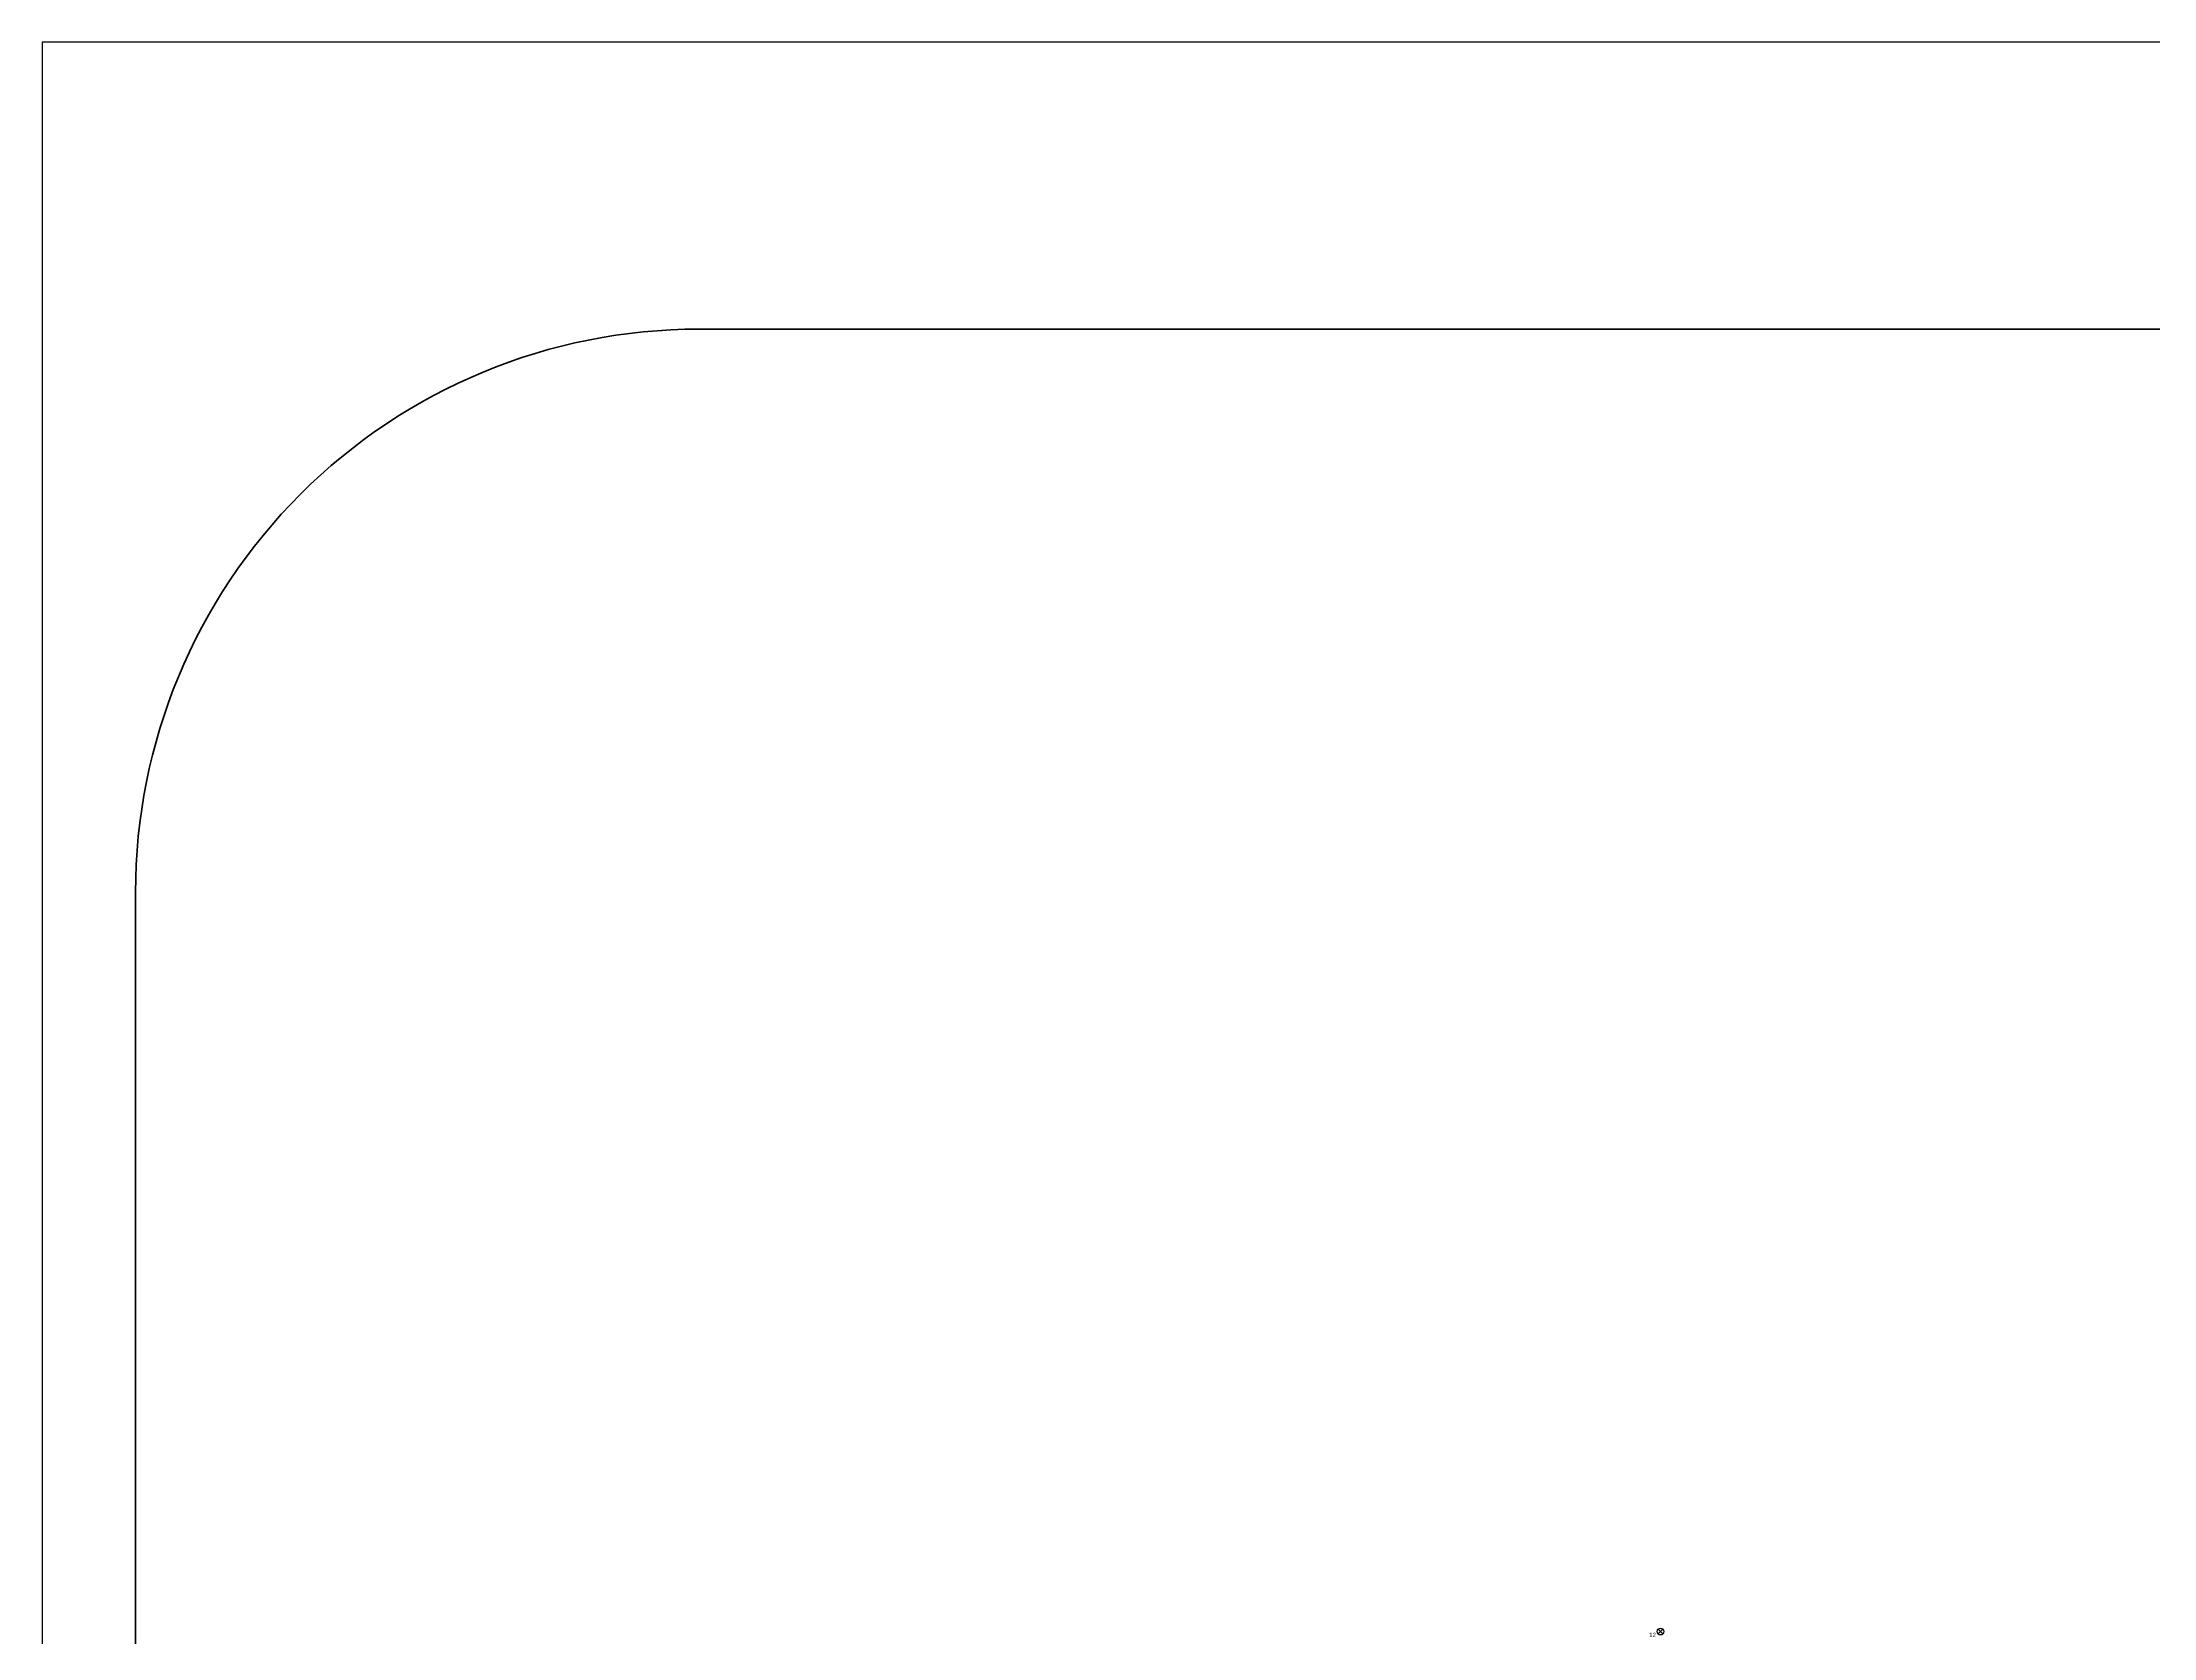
# Model space of a CAD drawing. Header units: millimetres. Extents: x 1508 to 209369, y 3688 to 146097.
# Drawn here: x 1688 to 95389, y 75270 to 146097 of the extents above; entities that cross this region are included whole.
import ezdxf

# ---------------------------------------------------------------- set-up
doc = ezdxf.new("R2010")
doc.units = ezdxf.units.MM
doc.layers.add('CAXA0', color=7, linetype='Continuous', lineweight=70)
for name, color, linetype, true_color in [('Ndc8_NavigationArea', 7, 'Continuous', 0x800080), ('Ndc8_Reflector', 7, 'Continuous', 0x008000), ('Ndc8_ReflectorID', 7, 'Continuous', 0x008000)]:
    doc.layers.add(name, color=color, linetype=linetype, true_color=true_color)
doc.styles.add('Ndc8Style', font='arial.ttf', dxfattribs={"height": 0.2})

msp = doc.modelspace()

# ---------------------------------------------------------------- linework, layer by layer
at = {"layer": 'CAXA0', "linetype": 'Continuous', "lineweight": 70}
for p, q in [((194108, 133361), (30828, 133361)), ((5828, 108361), (5828, 8596))]:
    msp.add_line(p, q, dxfattribs=at)
msp.add_arc((30828, 108361), 25000, 90, 180.00003, dxfattribs=at)
at = {"layer": 'Ndc8_NavigationArea'}
msp.add_lwpolyline([(1688, 3728), (209369, 3728), (209369, 146097), (1688, 146097)], close=True, dxfattribs=at)
at = {"layer": 'Ndc8_Reflector'}
for p, q in [((73605, 75651), (73393, 75439)), ((73393, 75651), (73605, 75439))]:
    msp.add_line(p, q, dxfattribs=at)
msp.add_circle((73499, 75545), 150, dxfattribs=at)

# ---------------------------------------------------------------- texts
at = {"layer": 'Ndc8_ReflectorID', "style": 'Ndc8Style'}
msp.add_text('12', height=190, dxfattribs=at).set_placement((72999, 75305))

doc.saveas('drawing.dxf')
